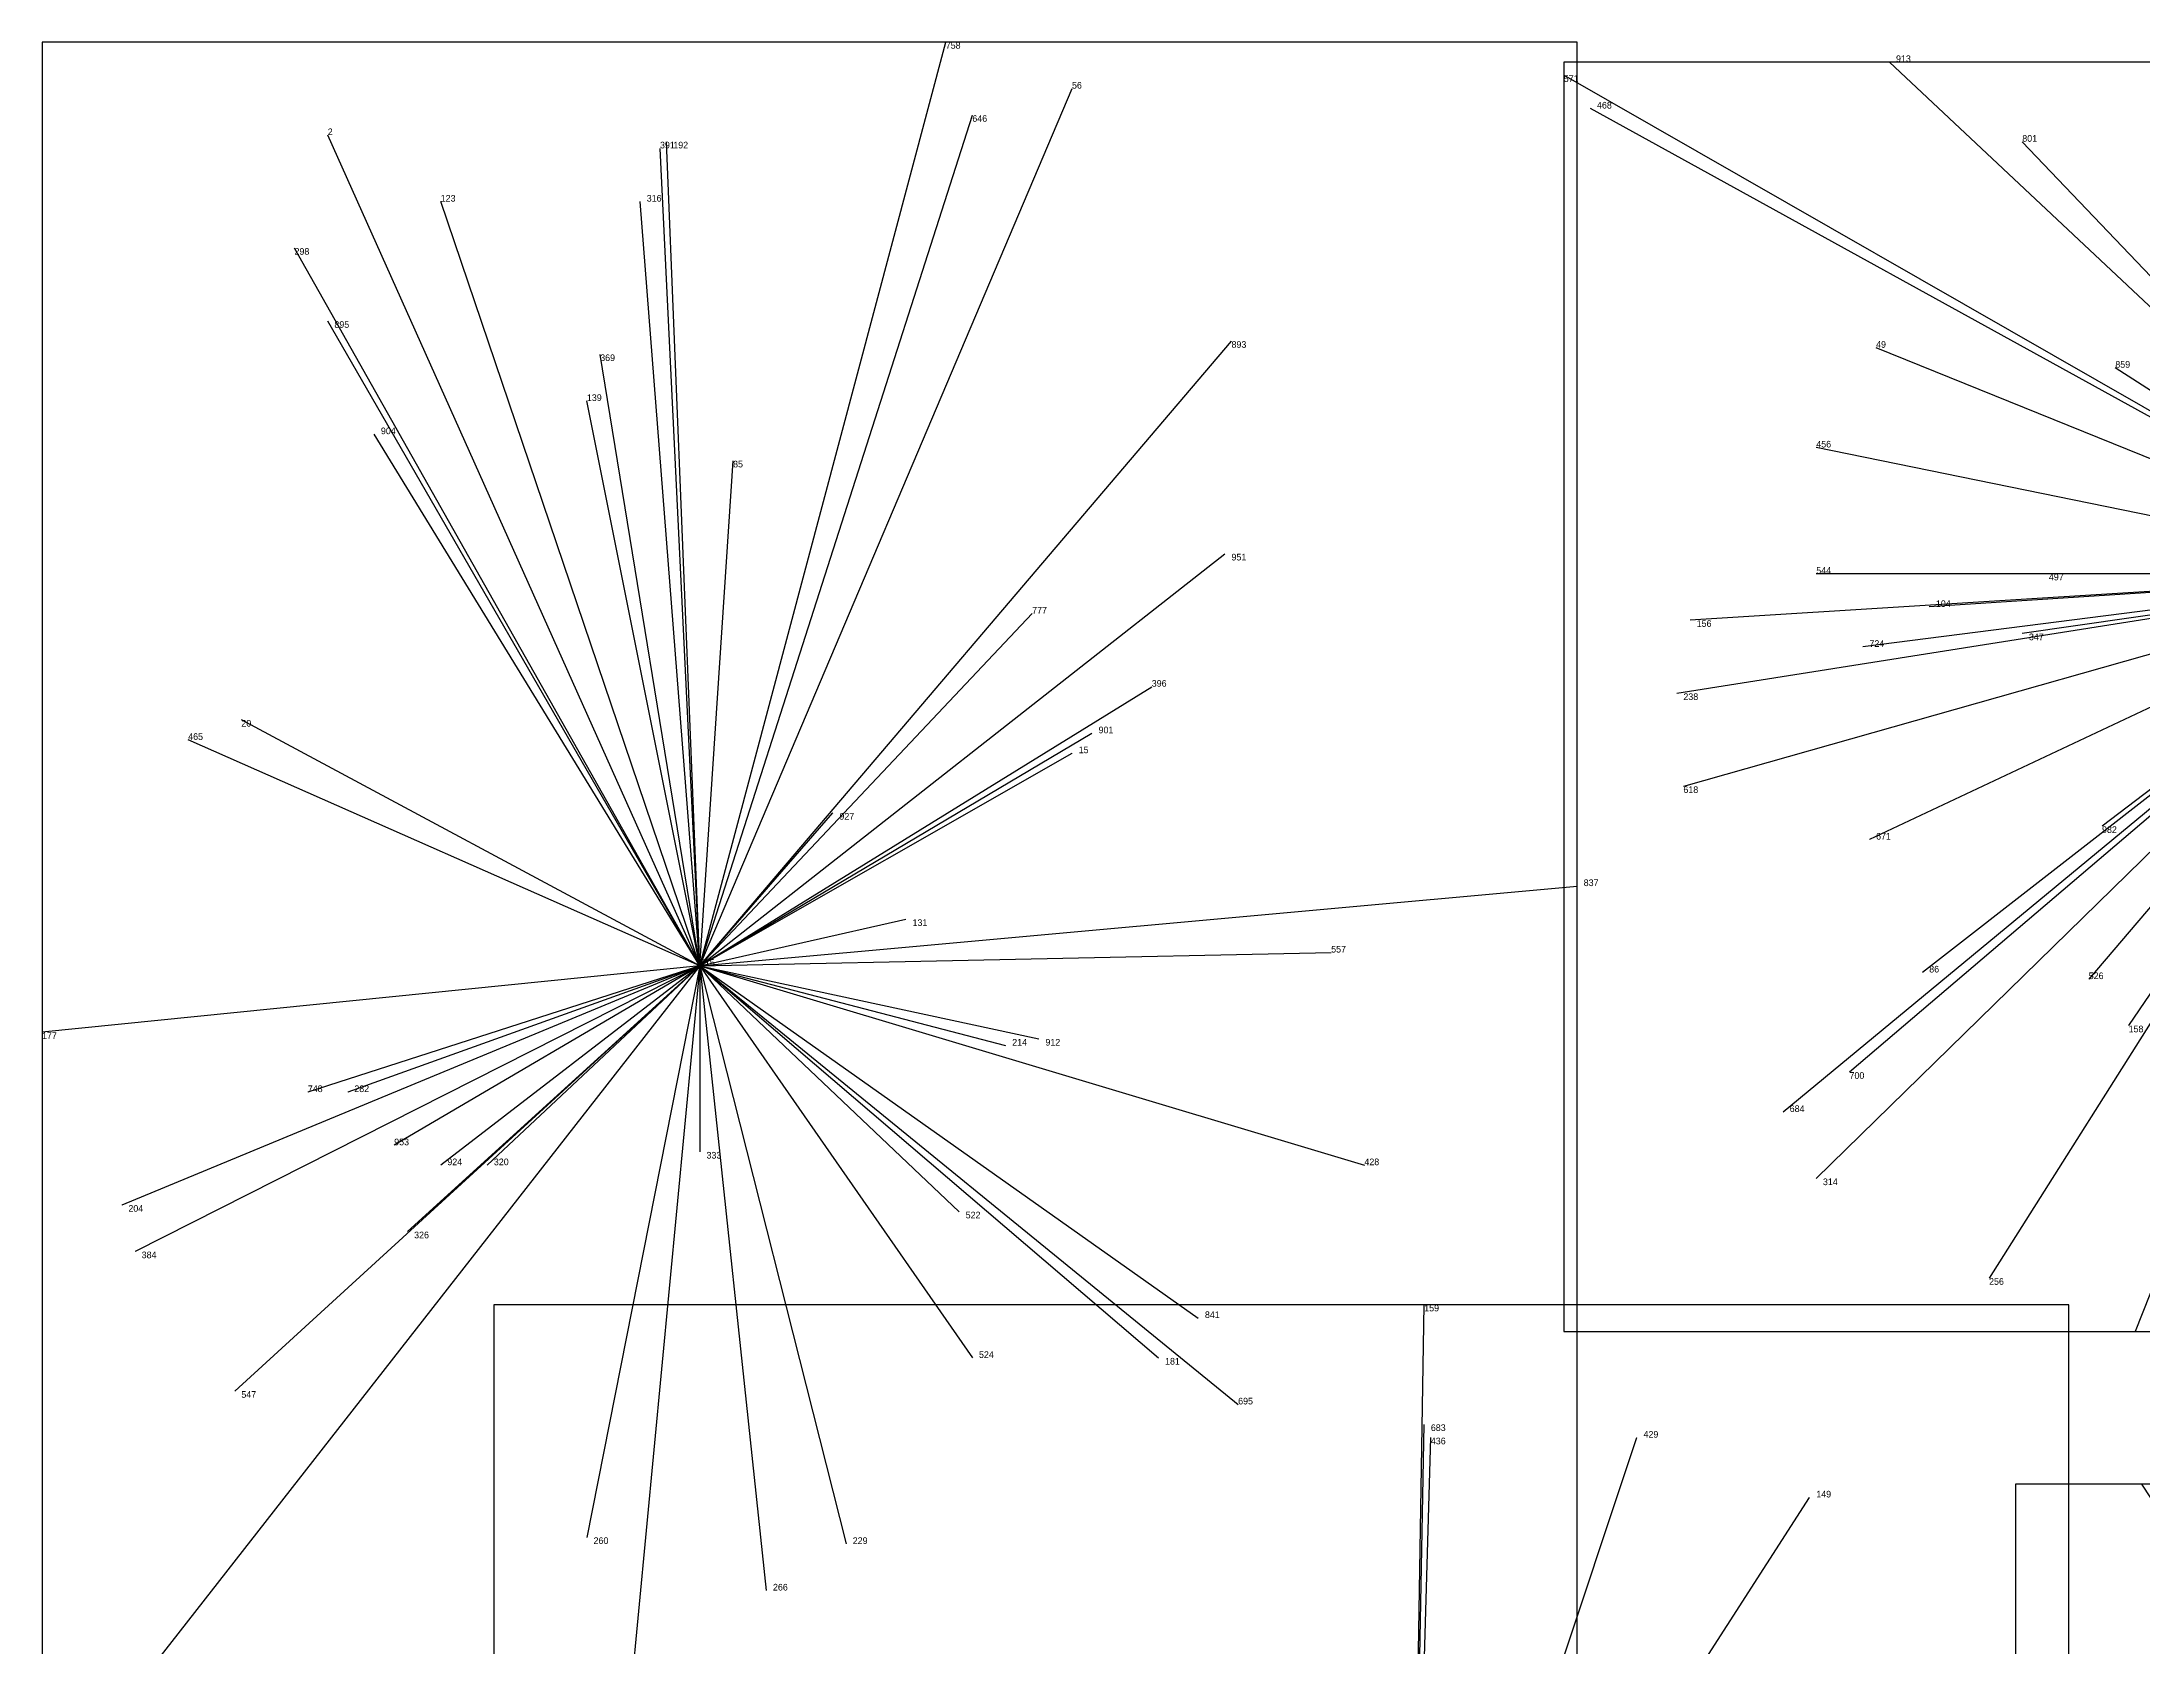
# Model space of a CAD drawing. Extents: x 0 to 1, y 0 to 1.
# Drawn here: x 0.2 to 0.516, y 0.7585 to 1 of the extents above; entities that cross this region are included whole.
import ezdxf

# ---------------------------------------------------------------- set-up
doc = ezdxf.new("R2010")
doc.units = 0
for name, color, linetype in [('CLIENTS', 7, 'Continuous'), ('FACILITIES', 7, 'Continuous'), ('FACILITIES_LINES', 7, 'Continuous'), ('MIN_MAX_BOXES', 7, 'Continuous'), ('NORMALS', 7, 'Continuous'), ('SOURCE_POINTS', 7, 'Continuous'), ('TEXT', 7, 'Continuous')]:
    doc.layers.add(name, color=color, linetype=linetype)

# ---------------------------------------------------------------- blocks, each defined once
blk = doc.blocks.new('POINT_DISPLAY')
blk.add_line((0, 0), (0, 0))

msp = doc.modelspace()

# ---------------------------------------------------------------- linework, layer by layer
at = {"layer": 'FACILITIES_LINES'}
for p, q in [((0.299, 0.861), (0.336, 1)), ((0.56, 0.92), (0.478, 0.997)), ((0.299, 0.861), (0.355, 0.993)), ((0.56, 0.92), (0.429, 0.995)), ((0.56, 0.92), (0.433, 0.99)), ((0.299, 0.861), (0.243, 0.986)), ((0.299, 0.861), (0.34, 0.989)), ((0.299, 0.861), (0.293, 0.984)), ((0.299, 0.861), (0.294, 0.985)), ((0.56, 0.92), (0.498, 0.985)), ((0.299, 0.861), (0.26, 0.976)), ((0.299, 0.861), (0.29, 0.976)), ((0.299, 0.861), (0.238, 0.969)), ((0.299, 0.861), (0.243, 0.958)), ((0.299, 0.861), (0.379, 0.955)), ((0.299, 0.861), (0.284, 0.953)), ((0.56, 0.92), (0.476, 0.954)), ((0.56, 0.92), (0.512, 0.951)), ((0.299, 0.861), (0.282, 0.946)), ((0.299, 0.861), (0.25, 0.941)), ((0.56, 0.92), (0.467, 0.939)), ((0.299, 0.861), (0.304, 0.937)), ((0.299, 0.861), (0.378, 0.923)), ((0.56, 0.92), (0.446, 0.902)), ((0.56, 0.92), (0.447, 0.888)), ((0.56, 0.92), (0.448, 0.913)), ((0.56, 0.92), (0.462, 0.839)), ((0.56, 0.92), (0.467, 0.829)), ((0.56, 0.92), (0.467, 0.92)), ((0.56, 0.92), (0.472, 0.845)), ((0.56, 0.92), (0.474, 0.909)), ((0.56, 0.92), (0.475, 0.88)), ((0.56, 0.92), (0.483, 0.86)), ((0.56, 0.92), (0.484, 0.915)), ((0.56, 0.92), (0.493, 0.814)), ((0.56, 0.92), (0.498, 0.911)), ((0.56, 0.92), (0.502, 0.92)), ((0.56, 0.92), (0.508, 0.859)), ((0.56, 0.92), (0.51, 0.882)), ((0.56, 0.92), (0.514, 0.852)), ((0.56, 0.92), (0.515, 0.806)), ((0.299, 0.861), (0.349, 0.914)), ((0.299, 0.861), (0.367, 0.903)), ((0.299, 0.861), (0.23, 0.898)), ((0.299, 0.861), (0.222, 0.895)), ((0.299, 0.861), (0.358, 0.896)), ((0.299, 0.861), (0.355, 0.893)), ((0.299, 0.861), (0.319, 0.884)), ((0.299, 0.861), (0.431, 0.873)), ((0.299, 0.861), (0.33, 0.868)), ((0.299, 0.861), (0.394, 0.863)), ((0.299, 0.861), (0.2, 0.851)), ((0.299, 0.861), (0.212, 0.825)), ((0.299, 0.861), (0.213, 0.751)), ((0.299, 0.861), (0.214, 0.818)), ((0.299, 0.861), (0.229, 0.797)), ((0.299, 0.861), (0.24, 0.842)), ((0.299, 0.861), (0.246, 0.842)), ((0.299, 0.861), (0.253, 0.834)), ((0.299, 0.861), (0.255, 0.821)), ((0.299, 0.861), (0.26, 0.831)), ((0.299, 0.861), (0.267, 0.831)), ((0.299, 0.861), (0.282, 0.775)), ((0.299, 0.861), (0.287, 0.735)), ((0.299, 0.861), (0.309, 0.767)), ((0.299, 0.861), (0.321, 0.774)), ((0.299, 0.861), (0.345, 0.849)), ((0.299, 0.861), (0.299, 0.833)), ((0.299, 0.861), (0.338, 0.824)), ((0.299, 0.861), (0.34, 0.802)), ((0.299, 0.861), (0.368, 0.802)), ((0.299, 0.861), (0.399, 0.831)), ((0.299, 0.861), (0.38, 0.795)), ((0.299, 0.861), (0.374, 0.808)), ((0.299, 0.861), (0.35, 0.85)), ((0.406, 0.688), (0.408, 0.81)), ((0.406, 0.688), (0.408, 0.792)), ((0.406, 0.688), (0.44, 0.79)), ((0.406, 0.688), (0.409, 0.79)), ((0.406, 0.688), (0.466, 0.781)), ((0.584, 0.679), (0.516, 0.783))]:
    msp.add_line(p, q, dxfattribs=at)
at = {"layer": 'MIN_MAX_BOXES'}
for p, q in [((0.431, 1), (0.2, 1)), ((0.2, 1), (0.2, 0.735)), ((0.431, 1), (0.2, 1)), ((0.2, 1), (0.2, 0.735)), ((0.2, 1), (0.2, 1)), ((0.431, 0.735), (0.431, 1)), ((0.431, 0.735), (0.431, 1)), ((0.431, 1), (0.431, 1)), ((0.702, 0.997), (0.429, 0.997)), ((0.429, 0.997), (0.429, 0.806)), ((0.702, 0.997), (0.429, 0.997)), ((0.429, 0.997), (0.429, 0.806)), ((0.429, 0.997), (0.429, 0.997)), ((0.505, 0.81), (0.268, 0.81)), ((0.268, 0.81), (0.268, 0.538)), ((0.505, 0.81), (0.268, 0.81)), ((0.268, 0.81), (0.268, 0.538)), ((0.268, 0.81), (0.268, 0.81)), ((0.505, 0.538), (0.505, 0.81)), ((0.505, 0.538), (0.505, 0.81)), ((0.505, 0.81), (0.505, 0.81)), ((0.429, 0.806), (0.702, 0.806)), ((0.429, 0.806), (0.702, 0.806)), ((0.429, 0.806), (0.429, 0.806)), ((0.712, 0.783), (0.497, 0.783)), ((0.497, 0.783), (0.497, 0.546)), ((0.712, 0.783), (0.497, 0.783)), ((0.497, 0.783), (0.497, 0.546)), ((0.497, 0.783), (0.497, 0.783))]:
    msp.add_line(p, q, dxfattribs=at)
at = {"layer": 'NORMALS'}
for p, q in [((0.336, 1), (0.336, 1)), ((0.478, 0.997), (0.478, 0.997)), ((0.355, 0.993), (0.355, 0.993)), ((0.429, 0.995), (0.429, 0.995)), ((0.433, 0.99), (0.433, 0.99)), ((0.243, 0.986), (0.243, 0.986)), ((0.34, 0.989), (0.34, 0.989)), ((0.293, 0.984), (0.293, 0.984)), ((0.294, 0.985), (0.294, 0.985)), ((0.498, 0.985), (0.498, 0.985)), ((0.26, 0.976), (0.26, 0.976)), ((0.29, 0.976), (0.29, 0.976)), ((0.238, 0.969), (0.238, 0.969)), ((0.243, 0.958), (0.243, 0.958)), ((0.379, 0.955), (0.379, 0.955)), ((0.284, 0.953), (0.284, 0.953)), ((0.476, 0.954), (0.476, 0.954)), ((0.512, 0.951), (0.512, 0.951)), ((0.282, 0.946), (0.282, 0.946)), ((0.25, 0.941), (0.25, 0.941)), ((0.467, 0.939), (0.467, 0.939)), ((0.304, 0.937), (0.304, 0.937)), ((0.378, 0.923), (0.378, 0.923)), ((0.467, 0.92), (0.467, 0.92)), ((0.502, 0.92), (0.502, 0.92)), ((0.349, 0.914), (0.349, 0.914)), ((0.484, 0.915), (0.484, 0.915)), ((0.448, 0.913), (0.448, 0.913)), ((0.498, 0.911), (0.498, 0.911)), ((0.474, 0.909), (0.474, 0.909)), ((0.367, 0.903), (0.367, 0.903)), ((0.446, 0.902), (0.446, 0.902)), ((0.23, 0.898), (0.23, 0.898)), ((0.222, 0.895), (0.222, 0.895)), ((0.358, 0.896), (0.358, 0.896)), ((0.355, 0.893), (0.355, 0.893)), ((0.447, 0.888), (0.447, 0.888)), ((0.319, 0.884), (0.319, 0.884)), ((0.51, 0.882), (0.51, 0.882)), ((0.475, 0.88), (0.475, 0.88)), ((0.431, 0.873), (0.431, 0.873)), ((0.33, 0.868), (0.33, 0.868)), ((0.394, 0.863), (0.394, 0.863)), ((0.299, 0.861), (0.299, 0.861)), ((0.483, 0.86), (0.483, 0.86)), ((0.508, 0.859), (0.508, 0.859)), ((0.2, 0.851), (0.2, 0.851)), ((0.514, 0.852), (0.514, 0.852)), ((0.345, 0.849), (0.345, 0.849)), ((0.35, 0.85), (0.35, 0.85)), ((0.472, 0.845), (0.472, 0.845)), ((0.24, 0.842), (0.24, 0.842)), ((0.246, 0.842), (0.246, 0.842)), ((0.462, 0.839), (0.462, 0.839)), ((0.253, 0.834), (0.253, 0.834)), ((0.299, 0.833), (0.299, 0.833)), ((0.26, 0.831), (0.26, 0.831)), ((0.267, 0.831), (0.267, 0.831)), ((0.399, 0.831), (0.399, 0.831)), ((0.467, 0.829), (0.467, 0.829)), ((0.212, 0.825), (0.212, 0.825)), ((0.338, 0.824), (0.338, 0.824)), ((0.255, 0.821), (0.255, 0.821)), ((0.214, 0.818), (0.214, 0.818)), ((0.493, 0.814), (0.493, 0.814)), ((0.408, 0.81), (0.408, 0.81)), ((0.374, 0.808), (0.374, 0.808)), ((0.515, 0.806), (0.515, 0.806)), ((0.34, 0.802), (0.34, 0.802)), ((0.368, 0.802), (0.368, 0.802)), ((0.229, 0.797), (0.229, 0.797)), ((0.38, 0.795), (0.38, 0.795)), ((0.408, 0.792), (0.408, 0.792)), ((0.409, 0.79), (0.409, 0.79)), ((0.44, 0.79), (0.44, 0.79)), ((0.466, 0.781), (0.466, 0.781)), ((0.516, 0.783), (0.516, 0.783)), ((0.282, 0.775), (0.282, 0.775)), ((0.321, 0.774), (0.321, 0.774)), ((0.309, 0.767), (0.309, 0.767))]:
    msp.add_line(p, q, dxfattribs=at)

# ---------------------------------------------------------------- block references
at = {"layer": 'CLIENTS'}
for p in [(0.336, 1), (0.478, 0.997), (0.355, 0.993), (0.429, 0.995), (0.433, 0.99), (0.243, 0.986), (0.34, 0.989), (0.293, 0.984), (0.294, 0.985), (0.498, 0.985), (0.26, 0.976), (0.29, 0.976), (0.238, 0.969), (0.243, 0.958), (0.379, 0.955), (0.284, 0.953), (0.476, 0.954), (0.512, 0.951), (0.282, 0.946), (0.25, 0.941), (0.467, 0.939), (0.304, 0.937), (0.378, 0.923), (0.467, 0.92), (0.502, 0.92), (0.349, 0.914), (0.484, 0.915), (0.448, 0.913), (0.498, 0.911), (0.474, 0.909), (0.367, 0.903), (0.446, 0.902), (0.23, 0.898), (0.222, 0.895), (0.358, 0.896), (0.355, 0.893), (0.447, 0.888), (0.319, 0.884), (0.51, 0.882), (0.475, 0.88), (0.431, 0.873), (0.33, 0.868), (0.394, 0.863), (0.483, 0.86), (0.508, 0.859), (0.2, 0.851), (0.514, 0.852), (0.345, 0.849), (0.35, 0.85), (0.472, 0.845), (0.24, 0.842), (0.246, 0.842), (0.462, 0.839), (0.253, 0.834), (0.299, 0.833), (0.26, 0.831), (0.267, 0.831), (0.399, 0.831), (0.467, 0.829), (0.212, 0.825), (0.338, 0.824), (0.255, 0.821), (0.214, 0.818), (0.493, 0.814), (0.408, 0.81), (0.374, 0.808), (0.515, 0.806), (0.34, 0.802), (0.368, 0.802), (0.229, 0.797), (0.38, 0.795), (0.408, 0.792), (0.409, 0.79), (0.44, 0.79), (0.466, 0.781), (0.516, 0.783), (0.282, 0.775), (0.321, 0.774), (0.309, 0.767)]:
    msp.add_blockref('POINT_DISPLAY', p, dxfattribs=at)
at = {"layer": 'FACILITIES'}
msp.add_blockref('POINT_DISPLAY', (0.299, 0.861), dxfattribs=at)
at = {"layer": 'SOURCE_POINTS'}
for p in [(0.336, 1), (0.478, 0.997), (0.355, 0.993), (0.429, 0.995), (0.433, 0.99), (0.243, 0.986), (0.34, 0.989), (0.293, 0.984), (0.294, 0.985), (0.498, 0.985), (0.26, 0.976), (0.29, 0.976), (0.238, 0.969), (0.243, 0.958), (0.379, 0.955), (0.284, 0.953), (0.476, 0.954), (0.512, 0.951), (0.282, 0.946), (0.25, 0.941), (0.467, 0.939), (0.304, 0.937), (0.378, 0.923), (0.467, 0.92), (0.502, 0.92), (0.349, 0.914), (0.484, 0.915), (0.448, 0.913), (0.498, 0.911), (0.474, 0.909), (0.367, 0.903), (0.446, 0.902), (0.23, 0.898), (0.222, 0.895), (0.358, 0.896), (0.355, 0.893), (0.447, 0.888), (0.319, 0.884), (0.51, 0.882), (0.475, 0.88), (0.431, 0.873), (0.33, 0.868), (0.394, 0.863), (0.299, 0.861), (0.483, 0.86), (0.508, 0.859), (0.2, 0.851), (0.514, 0.852), (0.345, 0.849), (0.35, 0.85), (0.472, 0.845), (0.24, 0.842), (0.246, 0.842), (0.462, 0.839), (0.253, 0.834), (0.299, 0.833), (0.26, 0.831), (0.267, 0.831), (0.399, 0.831), (0.467, 0.829), (0.212, 0.825), (0.338, 0.824), (0.255, 0.821), (0.214, 0.818), (0.493, 0.814), (0.408, 0.81), (0.374, 0.808), (0.515, 0.806), (0.34, 0.802), (0.368, 0.802), (0.229, 0.797), (0.38, 0.795), (0.408, 0.792), (0.409, 0.79), (0.44, 0.79), (0.466, 0.781), (0.516, 0.783), (0.282, 0.775), (0.321, 0.774), (0.309, 0.767)]:
    msp.add_blockref('POINT_DISPLAY', p, dxfattribs=at)

# ---------------------------------------------------------------- texts
at = {"layer": 'TEXT'}
for s, p in [('758', (0.336, 0.999)), ('913', (0.479, 0.997)), ('56', (0.355, 0.993)), ('571', (0.429, 0.994)), ('468', (0.434, 0.99)), ('2', (0.243, 0.986)), ('646', (0.34, 0.988)), ('801', (0.498, 0.985)), ('391', (0.293, 0.984)), ('192', (0.295, 0.984)), ('123', (0.26, 0.976)), ('316', (0.291, 0.976)), ('298', (0.238, 0.968)), ('895', (0.244, 0.957)), ('893', (0.379, 0.954)), ('49', (0.476, 0.954)), ('369', (0.284, 0.952)), ('859', (0.512, 0.951)), ('139', (0.282, 0.946)), ('904', (0.251, 0.941)), ('456', (0.467, 0.939)), ('85', (0.304, 0.936)), ('951', (0.379, 0.922)), ('544', (0.467, 0.92)), ('497', (0.502, 0.919)), ('777', (0.349, 0.914)), ('104', (0.485, 0.915)), ('156', (0.449, 0.912)), ('347', (0.499, 0.91)), ('724', (0.475, 0.909)), ('396', (0.367, 0.903)), ('238', (0.447, 0.901)), ('20', (0.23, 0.897)), ('465', (0.222, 0.895)), ('901', (0.359, 0.896)), ('15', (0.356, 0.893)), ('618', (0.447, 0.887)), ('927', (0.32, 0.883)), ('982', (0.51, 0.881)), ('671', (0.476, 0.88)), ('837', (0.432, 0.873)), ('131', (0.331, 0.867)), ('557', (0.394, 0.863)), ('615', (0.299, 0.861)), ('86', (0.484, 0.86)), ('526', (0.508, 0.859)), ('177', (0.2, 0.85)), ('158', (0.514, 0.851)), ('214', (0.346, 0.849)), ('912', (0.351, 0.849)), ('700', (0.472, 0.844)), ('748', (0.24, 0.842)), ('282', (0.247, 0.842)), ('684', (0.463, 0.839)), ('953', (0.253, 0.834)), ('924', (0.261, 0.831)), ('320', (0.268, 0.831)), ('333', (0.3, 0.832)), ('428', (0.399, 0.831)), ('314', (0.468, 0.828)), ('204', (0.213, 0.824)), ('522', (0.339, 0.823)), ('326', (0.256, 0.82)), ('384', (0.215, 0.817)), ('256', (0.493, 0.813)), ('841', (0.375, 0.808)), ('159', (0.408, 0.809)), ('524', (0.341, 0.802)), ('181', (0.369, 0.801)), ('547', (0.23, 0.796)), ('695', (0.38, 0.795)), ('683', (0.409, 0.791)), ('429', (0.441, 0.79)), ('436', (0.409, 0.789)), ('149', (0.467, 0.781)), ('260', (0.283, 0.774)), ('229', (0.322, 0.774)), ('266', (0.31, 0.767))]:
    msp.add_text(s, height=0.001, dxfattribs=at).set_placement(p)

doc.saveas('drawing.dxf')
